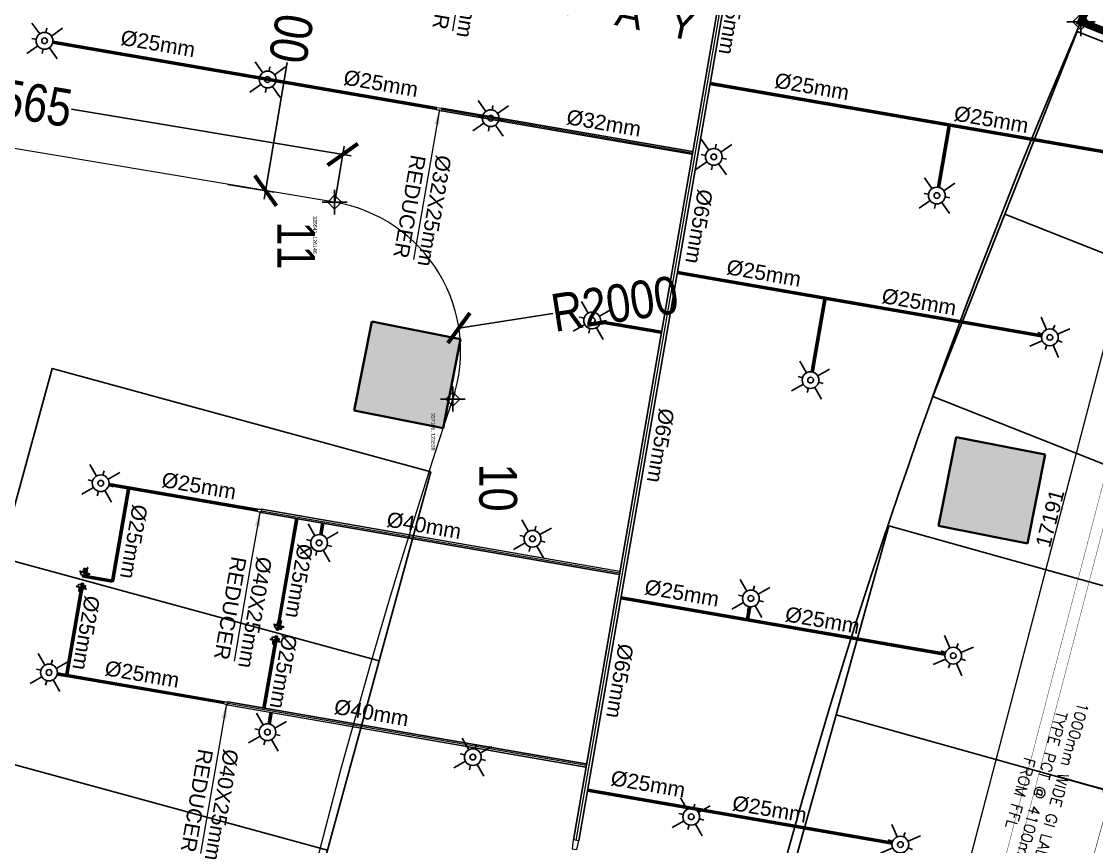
# Model space of a CAD drawing. Header units: inches. Extents: x 257070 to 799932, y -17980 to 269260.
# Drawn here: x 331391 to 345635, y 117607 to 128542 of the extents above; entities that cross this region are included whole.
import ezdxf

# ---------------------------------------------------------------- set-up
doc = ezdxf.new("R2010")
doc.units = ezdxf.units.IN
doc.header["$MEASUREMENT"] = 0
doc.header["$PDMODE"] = 99
doc.header["$PDSIZE"] = 100
doc.linetypes.add('HIDDEN', pattern=[0.375, 0.25, -0.125])
for name, color, linetype in [('0-AES-F-SPRINKLER', 10, 'Continuous'), ('2 wheeler barrier', 170, 'Continuous'), ('DSP_PARKING', 8, 'Continuous'), ('DSP_SLAB CO-ORDINATES', 160, 'Continuous'), ('DSP_TREE CO-ORDINATES', 206, 'Continuous'), ('RETAIL', 40, 'Continuous'), ('VL-EL-TRAY(DG)', 11, 'Continuous')]:
    doc.layers.add(name, color=color, linetype=linetype)
for name, color, linetype, lineweight in [('0-AES-F-SPRINKLER PIPE', 10, 'Continuous', 15), ('0-AES-P-INFRA', 7, 'Continuous', 13), ('07--DIM-2', 2, 'Continuous', 25), ('E--CONCRETE-4', 4, 'Continuous', 40), ('E--CONCRETE-SHADE', 253, 'Continuous', 20), ('M--TILING-2', 252, 'Continuous', 18), ('TEXT', 7, 'Continuous', 0), ('VL-EL-ES1 CABLETRAY', 4, 'Continuous', 0), ('VL-MEP-EQPT', 6, 'Continuous', 0)]:
    doc.layers.add(name, color=color, linetype=linetype, lineweight=lineweight)
doc.styles.add('RomanS', font='romans.shx')
doc.styles.get("Standard").update_dxf_attribs({"font": 'arial.ttf'})
doc.styles.add('TEXT style 175', font='GOTHIC.TTF')
doc.styles.add('TEXT style 200', font='ARIALN.TTF')
doc.styles.add('TEXT style 75', font='ARIALN.TTF')
doc.styles.add('VL-ROMANS', font='romans.shx', dxfattribs={"width": 0.8})
doc.dimstyles.new('75', dxfattribs={"dimscale": 1.5, "dimtxt": 200, "dimasz": 113, "dimexe": 113, "dimexo": 0, "dimgap": 25, "dimtad": 0, "dimdec": 0, "dimrnd": 5, "dimzin": 0, "dimdsep": 46, "dimtxsty": 'TEXT style 75', "dimblk": 'ARCHTICK', "dimcen": 0.09, "dimdle": 113, "dimclrd": 8, "dimclre": 8, "dimclrt": 256, "dimadec": 0, "dimazin": 0, "dimtfac": 1, "dimtdec": 0, "dimtofl": 0, "dimtmove": 1, "dimatfit": 3, "dimldrblk": 'OPEN90', "dimfxl": 0, "dimtolj": 1, "dimtzin": 0, "dimarcsym": 0})
doc.dimstyles.new('AES DIM', dxfattribs={"dimtxt": 0.2, "dimasz": 0.15, "dimexe": 0, "dimexo": 0, "dimgap": 0.02, "dimtad": 1, "dimzin": 0, "dimdsep": 46, "dimtxsty": 'RomanS', "dimcen": 0, "dimclrd": 7, "dimclre": 7, "dimclrt": 7, "dimadec": 0, "dimazin": 0, "dimtfac": 1, "dimtix": 1, "dimtofl": 0, "dimtmove": 1, "dimatfit": 3, "dimfxl": 1, "dimtolj": 1, "dimtzin": 0, "dimlwd": -1, "dimlwe": -1, "dimarcsym": 0})
doc.dimstyles.new('EDC-DIM-100', dxfattribs={"dimtxt": 100, "dimasz": 100, "dimexe": 1, "dimexo": 0.5, "dimgap": 5, "dimtad": 1, "dimdec": 0, "dimzin": 1, "dimtxsty": 'VL-ROMANS', "dimcen": 1, "dimclrd": 20, "dimclre": 20, "dimclrt": 2, "dimazin": 0, "dimtfac": 1, "dimtdec": 0, "dimtmove": 0, "dimatfit": 3, "dimfxl": 1, "dimarcsym": 0})
doc.dimstyles.new('ISO-25', dxfattribs={"dimtxt": 2.5, "dimasz": 2.5, "dimexe": 1.25, "dimexo": 0.625, "dimtad": 1, "dimtxsty": 'Standard', "dimcen": 2.5, "dimadec": 0, "dimazin": 0, "dimtfac": 1, "dimtmove": 0, "dimatfit": 3, "dimfxl": 1, "dimarcsym": 0})
doc.dimstyles.new('PLUMBING', dxfattribs={"dimscale": 100, "dimtxt": 1.8, "dimasz": 1.6, "dimexe": 1, "dimexo": 1, "dimgap": 0.5, "dimtad": 2, "dimdec": 0, "dimzin": 0, "dimdsep": 46, "dimtxsty": 'Standard', "dimcen": 1, "dimdle": 1, "dimclrd": 7, "dimclre": 7, "dimclrt": 256, "dimadec": 0, "dimazin": 0, "dimtfac": 1, "dimtdec": 0, "dimtmove": 2, "dimatfit": 3, "dimfxl": 1, "dimtolj": 1, "dimtzin": 0, "dimlwd": -1, "dimlwe": -1, "dimarcsym": 0})

# ---------------------------------------------------------------- blocks, each defined once
blk = doc.blocks.new('_ArchTick')
at = {"color": 0, "linetype": 'ByBlock', "const_width": 0.15}
blk.add_lwpolyline([(-0.5, -0.5), (0.5, 0.5)], dxfattribs=at)
blk = doc.blocks.new('*D225')
at = {"layer": '07--DIM-2', "color": 251, "lineweight": -2, "ltscale": 1000, "transparency": 16777216}
for p, q in [((338430, 124672), (337187, 124479)), ((335210, 124173), (335210, 124174)), ((335210, 124173), (335210, 124173))]:
    blk.add_line(p, q, dxfattribs=at)
at = {"layer": 'DEFPOINTS', "color": 0, "ltscale": 1000, "transparency": 16777216}
for p in [(337187, 124479, 0), (335210, 124173, 0)]:
    blk.add_point(p, dxfattribs=at)
at = {"layer": '07--DIM-2', "color": 251, "lineweight": -2, "ltscale": 1000, "transparency": 16777216, "xscale": 350, "yscale": 350, "zscale": 350, "rotation": 188.7919158483231}
blk.add_blockref('_ArchTick', (337187, 124479), dxfattribs=at)
at = {"layer": '07--DIM-2', "ltscale": 1000, "transparency": 16777216, "insert": (339253, 124799), "char_height": 500, "attachment_point": 5, "rotation": 8.7919, "style": 'TEXT style 75'}
blk.add_mtext('\\A1;R2000', dxfattribs=at)
blk = doc.blocks.new('_Open90')
at = {"color": 0, "linetype": 'ByBlock', "lineweight": -2}
for p, q in [((-0.5, 0.5), (0, 0)), ((0, 0), (-1, 0)), ((0, 0), (-0.5, -0.5))]:
    blk.add_line(p, q, dxfattribs=at)
blk = doc.blocks.new('*D229')
at = {"layer": '07--DIM-2', "color": 251, "lineweight": -2, "ltscale": 1000, "transparency": 16777216}
for p, q in [((327089, 128213), (330794, 127592)), ((327094, 127561), (327219, 128305)), ((335758, 126760), (332054, 127381)), ((335541, 126146), (335665, 126890))]:
    blk.add_line(p, q, dxfattribs=at)
at = {"layer": 'DEFPOINTS', "color": 0, "ltscale": 1000, "transparency": 16777216}
for p in [(327200, 128194), (327094, 127561, 0), (335541, 126146)]:
    blk.add_point(p, dxfattribs=at)
at = {"layer": '07--DIM-2', "color": 251, "lineweight": -2, "ltscale": 1000, "transparency": 16777216, "xscale": 350, "yscale": 350, "zscale": 350}
for p, rotation in [((327200, 128194), 170.4872307632479), ((335647, 126779), 350.4872307632479)]:
    blk.add_blockref('_ArchTick', p, dxfattribs=dict(at, rotation=rotation))
at = {"layer": '07--DIM-2', "ltscale": 1000, "transparency": 16777216, "insert": (331424, 127486), "char_height": 500, "attachment_point": 5, "rotation": 350.4872, "style": 'TEXT style 75'}
blk.add_mtext('\\A1;8565', dxfattribs=at)
blk = doc.blocks.new('*D244')
at = {"layer": '07--DIM-2', "color": 251, "lineweight": -2, "ltscale": 1000, "transparency": 16777216}
for p, q in [((335637, 132328), (335122, 129258)), ((335118, 132300), (335729, 132198)), ((334608, 126188), (334911, 128000)), ((334127, 126383), (334738, 126281))]:
    blk.add_line(p, q, dxfattribs=at)
at = {"layer": 'DEFPOINTS', "color": 0, "ltscale": 1000, "transparency": 16777216}
for p in [(335118, 132300, 0), (335618, 132217), (334127, 126383, 0)]:
    blk.add_point(p, dxfattribs=at)
at = {"layer": '07--DIM-2', "color": 251, "lineweight": -2, "ltscale": 1000, "transparency": 16777216, "xscale": 350, "yscale": 350, "zscale": 350}
for p, rotation in [((335618, 132217), 80.4872307634122), ((334626, 126299), 260.4872307634122)]:
    blk.add_blockref('_ArchTick', p, dxfattribs=dict(at, rotation=rotation))
at = {"layer": '07--DIM-2', "ltscale": 1000, "transparency": 16777216, "insert": (335017, 128629), "char_height": 500, "attachment_point": 5, "rotation": 260, "style": 'TEXT style 75'}
blk.add_mtext('\\A1;6000', dxfattribs=at)
blk = doc.blocks.new('*U179')
at = {"layer": 'DSP_SLAB CO-ORDINATES', "color": 206}
for p, q in [((0, -188), (0, 188)), ((-188, 0), (188, 0))]:
    blk.add_line(p, q, dxfattribs=at)
at = {"layer": 'DSP_SLAB CO-ORDINATES', "color": 206, "ltscale": 3.5}
blk.add_lwpolyline([(-105, 0), (0, 106), (105, 0), (0, -105), (-105, 0)], dxfattribs=at)
at = {"layer": 'DEFPOINTS', "style": 'TEXT style 175'}
blk.add_attdef('CORDINATE', (367, -572), '', height=100, dxfattribs=at)
at = {"layer": 'DSP_SLAB CO-ORDINATES', "color": 214, "style": 'TEXT style 175'}
blk.add_attdef('NO.', (737, 859), '', height=500, rotation=270, dxfattribs=at)
blk = doc.blocks.new('*U491')
at = {"layer": 'DSP_TREE CO-ORDINATES', "color": 162}
for p, q in [((0, -329), (0, 329)), ((-329, 0), (329, 0))]:
    blk.add_line(p, q, dxfattribs=at)
at = {"layer": 'DSP_TREE CO-ORDINATES', "color": 162, "ltscale": 3.5}
blk.add_lwpolyline([(-185, 0), (0, 185), (185, 0), (0, -184), (-185, 0)], dxfattribs=at)
at = {"layer": 'DEFPOINTS', "style": 'TEXT style 175'}
blk.add_attdef('CORDINATE', (367, -572), '', height=100, dxfattribs=at)
at = {"layer": 'DSP_TREE CO-ORDINATES', "color": 164, "style": 'TEXT style 200'}
blk.add_attdef('NO.', (1710, 702), '', height=1000, dxfattribs=at)
blk = doc.blocks.new('*U492')
at = {"layer": 'DSP_TREE CO-ORDINATES', "color": 162}
for p, q in [((0, -329), (0, 329)), ((-329, 0), (329, 0))]:
    blk.add_line(p, q, dxfattribs=at)
at = {"layer": 'DSP_TREE CO-ORDINATES', "color": 162, "ltscale": 3.5}
blk.add_lwpolyline([(-185, 0), (0, 185), (185, 0), (0, -184), (-185, 0)], dxfattribs=at)
at = {"layer": 'DEFPOINTS', "style": 'TEXT style 175'}
blk.add_attdef('CORDINATE', (367, -572), '', height=100, dxfattribs=at)
at = {"layer": 'DSP_TREE CO-ORDINATES', "color": 164, "style": 'TEXT style 200'}
blk.add_attdef('NO.', (507, -1518), '', height=1000, dxfattribs=at)
blk = doc.blocks.new('A$C3CA070F1')
at = {"layer": '0-AES-F-SPRINKLER'}
h = blk.add_hatch(dxfattribs=at)
h.set_pattern_fill('ANSI31', color=3, scale=0.196883, angle=-34.2335, style=0)
h.set_pattern_definition([(100.766483, (49937.1607, 174049.7081), (1.474466316, 0.280375668), [])])
edge = h.paths.add_edge_path()
edge.add_line((-1, 85), (-1, 84))
edge.add_line((-1, 84), (-6, 84))
edge.add_ellipse((-7, 82), major_axis=(-1.42, -0.27), ratio=1, start_angle=257, end_angle=315)
edge.add_line((-8, 83), (-15, 72))
edge.add_ellipse((-12, 70), major_axis=(-4.25, -0.81), ratio=1, start_angle=-45, end_angle=45)
edge.add_line((-14, 66), (14, 47))
edge.add_line((14, 47), (13, 46))
edge.add_line((13, 46), (-15, 65))
edge.add_ellipse((-12, 70), major_axis=(-5.52, -1.05), ratio=1, start_angle=-45, end_angle=45, ccw=False)
edge.add_line((-16, 73), (-9, 84))
edge.add_ellipse((-7, 82), major_axis=(-2.69, -0.51), ratio=1, start_angle=257, end_angle=315, ccw=False)
edge.add_line((-6, 85), (-1, 85))
h = blk.add_hatch(dxfattribs=at)
h.set_pattern_fill('ANSI31', color=3, scale=0.196883, angle=-124.2335, style=0)
h.set_pattern_definition([(190.766483, (49937.1607, 174049.7081), (-0.280375668, 1.474466316), [])])
edge = h.paths.add_edge_path()
edge.add_line((-1, 54), (7, 48))
edge.add_line((7, 48), (8, 49))
edge.add_line((8, 49), (0, 55))
edge.add_ellipse((-2, 52), major_axis=(-0.69, 3.63), ratio=1, start_angle=315, end_angle=405)
edge.add_line((-6, 54), (-14, 41))
edge.add_ellipse((-11, 39), major_axis=(-0.69, 3.63), ratio=1, start_angle=45, end_angle=135)
edge.add_line((-13, 36), (-9, 33))
edge.add_ellipse((-10, 32), major_axis=(-0.27, 1.42), ratio=1, start_angle=225, end_angle=315, ccw=False)
edge.add_line((-9, 31), (-10, 30))
edge.add_line((-10, 30), (-8, 29))
edge.add_line((-8, 29), (-7, 30))
edge.add_ellipse((-10, 32), major_axis=(-3.3, -0.63), ratio=1, start_angle=135, end_angle=225)
edge.add_line((-8, 35), (-12, 38))
edge.add_ellipse((-11, 39), major_axis=(-1.75, -0.33), ratio=1, start_angle=-45, end_angle=45, ccw=False)
edge.add_line((-13, 40), (-4, 53))
edge.add_ellipse((-2, 52), major_axis=(-1.75, -0.33), ratio=1, start_angle=225, end_angle=315, ccw=False)
at = {"layer": '0-AES-F-SPRINKLER', "color": 3}
for p, q in [((-98, 39), (-97, 43)), ((-98, 38), (-98, 39)), ((-98, 39), (-98, 39)), ((-98, 39), (-98, 39)), ((-98, 37), (-98, 38)), ((-98, 38), (-98, 38)), ((-98, 38), (-98, 38)), ((-98, 38), (-98, 38)), ((-98, 38), (-98, 38)), ((-98, 38), (-98, 38)), ((-98, 38), (-98, 38)), ((-98, 38), (-98, 38)), ((-98, 38), (-98, 38)), ((-98, 38), (-98, 38)), ((-96, 37), (-98, 37)), ((-98, 37), (-98, 37)), ((-98, 37), (-98, 37)), ((-98, 37), (-98, 37)), ((-98, 37), (-98, 37)), ((-98, 37), (-98, 37)), ((-98, 37), (-98, 37)), ((-98, 37), (-98, 37)), ((-98, 37), (-98, 37)), ((-98, 37), (-98, 37)), ((-98, 37), (-98, 37)), ((-98, 37), (-98, 37)), ((-98, 37), (-98, 37)), ((-98, 37), (-98, 37)), ((-98, 37), (-98, 37)), ((-98, 37), (-98, 37)), ((-98, 37), (-98, 37)), ((-97, 37), (-98, 37)), ((-98, 37), (-98, 37)), ((-98, 37), (-98, 37)), ((-98, 37), (-98, 37)), ((-98, 37), (-98, 37)), ((-98, 37), (-98, 37)), ((-98, 37), (-98, 37)), ((-98, 37), (-98, 37)), ((-98, 37), (-98, 37)), ((-98, 37), (-98, 37)), ((-98, 37), (-98, 37)), ((-98, 37), (-98, 37)), ((-98, 37), (-98, 37)), ((-98, 37), (-98, 37)), ((-97, 45), (-79, 71)), ((-96, 40), (-97, 40)), ((-97, 40), (-97, 40)), ((-97, 40), (-97, 40)), ((-97, 40), (-97, 39)), ((-97, 39), (-97, 39)), ((-97, 39), (-97, 39)), ((-97, 39), (-97, 39)), ((-97, 39), (-97, 39)), ((-97, 39), (-97, 39)), ((-97, 39), (-97, 39)), ((-97, 39), (-97, 39)), ((-97, 39), (-97, 38)), ((-97, 38), (-97, 38)), ((-97, 38), (-97, 38)), ((-97, 38), (-97, 38)), ((-97, 38), (-97, 38)), ((-97, 38), (-97, 38)), ((-97, 38), (-97, 38)), ((-97, 38), (-97, 38)), ((-97, 38), (-97, 38)), ((-97, 38), (-97, 38)), ((-97, 38), (-97, 38)), ((-97, 38), (-97, 37)), ((-97, 37), (-97, 37)), ((-97, 37), (-97, 37)), ((-97, 37), (-97, 37)), ((-95, 46), (-96, 42)), ((-96, 42), (-96, 42)), ((-96, 42), (-96, 41)), ((-96, 41), (-96, 41)), ((-96, 41), (-96, 41)), ((-96, 41), (-96, 41)), ((-96, 41), (-96, 41)), ((-96, 41), (-96, 41)), ((-96, 41), (-96, 41)), ((-96, 41), (-96, 41)), ((-96, 41), (-96, 41)), ((-96, 41), (-96, 40)), ((-96, 40), (-96, 40)), ((-96, 40), (-96, 40)), ((-96, 40), (-96, 40)), ((-96, 40), (-96, 40)), ((-95, 37), (-96, 37)), ((-96, 37), (-96, 37)), ((-96, 37), (-96, 37)), ((-96, 37), (-96, 37)), ((-96, 37), (-96, 37)), ((-94, 38), (-95, 38)), ((-95, 38), (-95, 38)), ((-95, 38), (-95, 38)), ((-95, 38), (-95, 38)), ((-95, 38), (-95, 38)), ((-95, 38), (-95, 38)), ((-95, 38), (-95, 38)), ((-95, 38), (-95, 38)), ((-95, 38), (-95, 38)), ((-95, 38), (-95, 37)), ((-95, 37), (-95, 37)), ((-95, 37), (-95, 37)), ((-95, 37), (-95, 37)), ((-95, 37), (-95, 37)), ((-95, 37), (-95, 37)), ((-95, 37), (-95, 37)), ((-95, 37), (-95, 37)), ((-95, 37), (-95, 37)), ((-95, 37), (-95, 37)), ((-95, 37), (-95, 37)), ((-95, 37), (-95, 37)), ((-95, 37), (-95, 37)), ((-95, 37), (-95, 37)), ((-95, 37), (-95, 37)), ((-95, 37), (-95, 37)), ((-95, 37), (-95, 37)), ((-94, 88), (-93, 90)), ((-72, 73), (-94, 88)), ((-94, 43), (-94, 48)), ((-93, 43), (-94, 43)), ((-94, 43), (-94, 43)), ((-94, 43), (-94, 43)), ((-94, 43), (-94, 43)), ((-94, 43), (-94, 43)), ((-94, 43), (-94, 41)), ((-94, 43), (-94, 43)), ((-94, 43), (-94, 43)), ((-94, 43), (-94, 43)), ((-94, 43), (-94, 43)), ((-94, 43), (-94, 43)), ((-94, 43), (-94, 43)), ((-94, 43), (-94, 43)), ((-94, 43), (-94, 43)), ((-94, 43), (-94, 43)), ((-94, 43), (-94, 43)), ((-94, 43), (-94, 43)), ((-94, 41), (-94, 41)), ((-94, 41), (-94, 41)), ((-94, 41), (-94, 41)), ((-94, 41), (-94, 41)), ((-94, 41), (-94, 41)), ((-94, 41), (-94, 41)), ((-94, 41), (-94, 41)), ((-94, 41), (-94, 40)), ((-94, 40), (-94, 40)), ((-94, 40), (-94, 40)), ((-94, 40), (-94, 40)), ((-94, 40), (-94, 40)), ((-94, 40), (-94, 40)), ((-94, 40), (-94, 40)), ((-94, 40), (-94, 40)), ((-94, 40), (-94, 39)), ((-94, 39), (-94, 39)), ((-94, 39), (-94, 39)), ((-94, 39), (-94, 39)), ((-94, 39), (-94, 39)), ((-94, 39), (-94, 39)), ((-94, 39), (-94, 39)), ((-94, 39), (-94, 39)), ((-94, 39), (-94, 38)), ((-93, 90), (-59, 67)), ((-93, 47), (-93, 49)), ((-91, 47), (-93, 43)), ((-93, 46), (-93, 47)), ((-92, 46), (-93, 46)), ((-93, 46), (-93, 46)), ((-93, 46), (-93, 46)), ((-93, 46), (-93, 46)), ((-93, 46), (-93, 46)), ((-93, 46), (-93, 46)), ((-93, 46), (-93, 46)), ((-93, 46), (-93, 46)), ((-93, 46), (-93, 46)), ((-93, 46), (-93, 46)), ((-93, 46), (-93, 46)), ((-93, 46), (-93, 46)), ((-93, 46), (-93, 46)), ((-93, 46), (-93, 46)), ((-93, 46), (-93, 46)), ((-93, 46), (-93, 46)), ((-93, 46), (-93, 46)), ((-93, 46), (-93, 46)), ((-93, 46), (-93, 46)), ((-93, 46), (-93, 46)), ((-91, 42), (-93, 43)), ((-93, 43), (-93, 43)), ((-93, 43), (-93, 43)), ((-93, 43), (-93, 43)), ((-93, 43), (-93, 43)), ((-93, 43), (-93, 43)), ((-93, 43), (-93, 43)), ((-93, 43), (-93, 43)), ((-93, 43), (-93, 43)), ((-93, 43), (-93, 43)), ((-93, 43), (-93, 43)), ((-93, 43), (-93, 43)), ((-93, 43), (-93, 43)), ((-93, 43), (-93, 43)), ((-93, 43), (-93, 43)), ((-93, 43), (-93, 43)), ((-93, 43), (-93, 43)), ((-93, 43), (-93, 43)), ((-93, 43), (-93, 43)), ((-93, 43), (-93, 43)), ((-93, 43), (-93, 43)), ((-93, 43), (-93, 43)), ((-93, 43), (-93, 43)), ((-85, 66), (-92, 55)), ((-90, 50), (-92, 46)), ((-92, 46), (-92, 46)), ((-92, 46), (-92, 46)), ((-92, 46), (-92, 46)), ((-92, 46), (-92, 46)), ((-92, 46), (-92, 46)), ((-90, 47), (-91, 47)), ((-90, 43), (-91, 42)), ((-91, 42), (-91, 42)), ((-91, 42), (-91, 42)), ((-91, 42), (-91, 42)), ((-91, 42), (-91, 42)), ((-91, 42), (-91, 42)), ((-91, 42), (-91, 42)), ((-91, 42), (-91, 42)), ((-91, 42), (-91, 42)), ((-91, 42), (-91, 42)), ((-91, 42), (-91, 42)), ((-91, 42), (-91, 42)), ((-91, 42), (-91, 42)), ((-91, 42), (-91, 42)), ((-91, 42), (-91, 42)), ((-91, 42), (-91, 42)), ((-88, 57), (-90, 49)), ((-89, 54), (-90, 51)), ((-90, 50), (-90, 50)), ((-88, 47), (-90, 43)), ((-90, 47), (-88, 47)), ((-90, 43), (-90, 43)), ((-90, 43), (-90, 43)), ((-90, 43), (-90, 43)), ((-89, 55), (-89, 55)), ((-88, 46), (-88, 47)), ((-87, 59), (-87, 59)), ((-87, 59), (-87, 59)), ((-86, 57), (-87, 49)), ((-87, 49), (-83, 28)), ((-85, 58), (-85, 58)), ((-77, 43), (-85, 49)), ((-83, 28), (-60, 9)), ((-77, 70), (-82, 63)), ((-80, 66), (-82, 67)), ((-45, 31), (-81, -23)), ((-78, 63), (-80, 65)), ((-79, 71), (-77, 70)), ((-71, 26), (-79, 31)), ((-57, 13), (-79, 28)), ((-70, 64), (-78, 63)), ((-78, -29), (-40, 27)), ((-69, 55), (-75, 59)), ((-66, 54), (-74, 42)), ((-74, 42), (-71, 26)), ((-73, 44), (-71, 43)), ((-69, 47), (-72, 43)), ((-71, 43), (-70, 43)), ((-71, 26), (-55, 15)), ((-70, 43), (-66, 49)), ((-66, 50), (-68, 52)), ((-61, 65), (-67, 69)), ((-62, 66), (-67, 65)), ((-50, 57), (-66, 54)), ((-66, 49), (-66, 50)), ((-47, 28), (-63, 40)), ((-59, 67), (-61, 65)), ((-57, 67), (-60, 66)), ((-60, 44), (-42, 32)), ((-50, 57), (-58, 62)), ((-19, 46), (-57, 67)), ((-17, 37), (-55, 63)), ((-29, 42), (-50, 57)), ((-13, 9), (-45, 31)), ((-36, 42), (-44, 30)), ((-43, 33), (-35, 46)), ((-39, -30), (-13, 9)), ((-37, 25), (-28, 38)), ((-35, 41), (-36, 42)), ((-32, 32), (-35, 39)), ((-30, 52), (-16, 73)), ((-29, 20), (-17, 37)), ((-28, 38), (-26, 40)), ((-21, 32), (-28, 37)), ((-23, 16), (-12, 33)), ((-1, 26), (-23, -9)), ((-22, 15), (-12, 31)), ((-9, 32), (-21, 14)), ((2, 24), (-20, -11)), ((-20, -8), (-1, 22)), ((-17, 37), (-19, 46)), ((-19, 13), (-10, 29)), ((-7, 30), (-18, 12)), ((-17, 37), (-17, 37)), ((4, 22), (-17, -13)), ((-17, -10), (1, 20)), ((-16, 73), (-9, 84)), ((-16, 11), (-7, 27)), ((-8, 83), (-15, 72)), ((13, 46), (-15, 65)), ((-4, 28), (-15, 10)), ((-1, 84), (-14, 66)), ((-14, 66), (14, 47)), ((-6, 54), (-14, 41)), ((-12, 33), (-14, 33)), ((-14, -15), (7, 20)), ((-14, -12), (4, 18)), ((-13, 40), (-4, 53)), ((-13, 36), (-9, 33)), ((-13, 9), (-4, 24)), ((-2, 34), (-12, 41)), ((-8, 35), (-12, 38)), ((-12, 31), (-12, 33)), ((-9, 32), (-12, 31)), ((7, 16), (-11, -13)), ((-10, 29), (-9, 32)), ((-9, 31), (-10, 30)), ((-7, 30), (-10, 29)), ((-10, 30), (-8, 29)), ((9, 17), (-10, -14)), ((-9, -13), (9, 13)), ((-8, 29), (-7, 30)), ((8, 49), (-7, 27)), ((-7, 27), (-7, 30)), ((-4, 28), (-7, 27)), ((-6, 85), (-1, 85)), ((-1, 84), (-6, 84)), ((5, 44), (-5, 51)), ((-4, 24), (-4, 28)), ((-1, 26), (-4, 24)), ((-1, 85), (-1, 84)), ((-1, 54), (7, 48)), ((13, 46), (-1, 25)), ((-1, 22), (-1, 26)), ((2, 24), (-1, 22)), ((8, 49), (0, 55)), ((1, 20), (2, 24)), ((4, 22), (1, 20)), ((4, 18), (4, 22)), ((7, 20), (4, 18)), ((7, 48), (8, 49)), ((7, 16), (7, 20)), ((9, 17), (7, 16)), ((9, 15), (9, 17)), ((14, 47), (13, 46)), ((-82, -25), (-80, -30)), ((-80, -30), (-78, -29)), ((-66, -11), (-39, -30)), ((-23, -7), (-23, -9)), ((-23, -9), (-20, -8)), ((-20, -8), (-20, -11)), ((-20, -11), (-17, -10)), ((-17, -10), (-17, -13)), ((-17, -13), (-14, -12)), ((-14, -12), (-14, -15)), ((-14, -15), (-11, -13)), ((-11, -13), (-11, -14)), ((-11, -14), (-11, -14))]:
    blk.add_line(p, q, dxfattribs=at)
for centre, major_axis, start_param, end_param in [((-95, 43), (-0.41, 2.13), 0.784914, 1.034983), ((-95, 43), (-2.74, -0.52), -0.560204, -0.324923), ((-93, 46), (-0.51, 2.68), 0.787914, 1.247507), ((-93, 48), (-1.75, -0.33), -0.775969, -0.160442), ((-91, 54), (-0.29, 1.52), 0.785398, 2.356194), ((-92, 49), (-0.33, 1.74), 0.791774, 1.412986), ((-89, 55), (-0.103, 0.54), 0.916881, 1.969618), ((-93, 51), (-3.09, -0.59), 2.526084, 2.789089), ((-95, 50), (-5.72, -1.09), 2.374727, 2.798549), ((-91, 55), (-0.33, 1.74), 4.197625, 4.773282), ((-84, 57), (-3.79, -0.72), -0.784768, -0.363877), ((-93, 50), (-5.72, -1.09), 2.377207, 2.798549), ((-80, 54), (-1.57, 8.26), 0.010205, 0.785398), ((-84, 56), (-0.35, 1.85), 0.785501, 1.132999), ((-83, 65), (-1.52, -0.29), 3.926991, 5.497787), ((-80, 54), (-5.9, -1.12), 4.155645, 5.497787), ((-80, 54), (-8.26, -1.57), 4.155621, 4.722594), ((-75, 68), (-8.26, -1.57), 1.014052, 3.151797), ((-75, 63), (-2.79, -0.53), -0.113999, 0.093951), ((-75, 68), (-1.12, 5.9), 2.584882, 5.497787), ((-75, 46), (-0.53, 2.79), 2.356194, 3.926991), ((-75, 68), (-1.57, 8.26), 4.722594, 5.497787), ((-70, 53), (-2.79, -0.53), 2.356194, 3.926991), ((-65, 44), (-3.72, -0.71), -0.403281, 1.321745), ((-65, 44), (-0.71, 3.72), 4.96144, 6.686466), ((-65, 37), (-0.56, 2.96), 5.497794, 6.034125), ((-59, 47), (-2.96, -0.56), 0.24906, 0.785391), ((-60, 60), (-2.83, -0.54), 3.926991, 4.712389), ((-33, 40), (-0.45, 2.36), 0.803442, 1.867502), ((-30, 39), (-2.79, -0.53), 2.356194, 3.926991), ((-24, 39), (-0.53, 2.79), 5.497787, 7.068583), ((-12, 70), (-5.52, -1.05), -0.785398, 0.785398), ((-15, 35), (-0.54, 2.83), 0.785398, 3.403392), ((-12, 70), (-4.25, -0.81), -0.785398, 0.785398), ((-11, 39), (-0.69, 3.63), 0.785398, 2.356194), ((-11, 39), (-1.75, -0.33), -0.785398, 0.785398), ((-7, 82), (-2.69, -0.51), 4.485496, 5.497787), ((-10, 32), (-0.27, 1.42), 3.926991, 5.497787), ((-7, 82), (-1.42, -0.27), 4.485496, 5.497787), ((-10, 32), (-3.3, -0.63), 2.356194, 3.926991), ((-2, 52), (-0.69, 3.63), 5.497787, 7.068583), ((-2, 52), (-1.75, -0.33), 3.926991, 5.497787), ((6, 14), (-0.54, 2.83), 3.926991, 4.712389), ((-79, -24), (-0.51, 2.69), 0.785398, 1.797689), ((-11, -11), (-2.83, -0.54), 1.570796, 2.356194)]:
    blk.add_ellipse(centre, major_axis=major_axis, ratio=1, start_param=start_param, end_param=end_param, dxfattribs=at)
at = {"layer": '0-AES-F-SPRINKLER', "color": 3, "extrusion": (0, 0, -1)}
for centre, major_axis, start_param, end_param in [((-86, 47), (-0.53, 2.79), -0.113999, 0.785398), ((-77, 34), (-0.54, 2.83), 3.926991, 4.712389)]:
    blk.add_ellipse(centre, major_axis=major_axis, ratio=1, start_param=start_param, end_param=end_param, dxfattribs=at)
blk = doc.blocks.new('MLTP')
at = {"layer": 'VL-MEP-EQPT', "linetype": 'HIDDEN', "ltscale": 3, "const_width": 10}
blk.add_lwpolyline([(1200, -21500), (1200, 0), (0, 0), (0, -21500), (1200, -21500)], dxfattribs=at)
blk = doc.blocks.new('*D634')
at = {"color": 7, "ltscale": 1000, "transparency": 16777216}
for p, q in [((347882, 130092), (347304, 130243)), ((347254, 130049), (343009, 113804)), ((343537, 113459), (342959, 113610))]:
    blk.add_line(p, q, dxfattribs=at)
for points in [[(347221, 130058), (347286, 130041), (347304, 130243)], [(342977, 113812), (343042, 113795), (342959, 113610)]]:
    blk.add_solid(points, dxfattribs=at)
at = {"layer": 'DEFPOINTS', "color": 0, "ltscale": 1000, "transparency": 16777216}
for p in [(347882, 130092, 0), (342959, 113610), (343537, 113459, 0)]:
    blk.add_point(p, dxfattribs=at)
at = {"color": 7, "ltscale": 1000, "transparency": 16777216, "insert": (345019, 121956), "char_height": 200, "attachment_point": 5, "rotation": 75.3578}
blk.add_mtext('\\A1;17191', dxfattribs=at)
blk = doc.blocks.new('*U603')
at = {"layer": '0-AES-F-SPRINKLER'}
for p, q in [((171672, 56809), (171672, 56871)), ((171562, 56699), (171500, 56699)), ((171783, 56699), (171845, 56699)), ((171672, 56588), (171672, 56526))]:
    blk.add_line(p, q, dxfattribs=at)
for radius in [111, 37.8]:
    blk.add_circle((171672, 56699), radius, dxfattribs=at)
at = {"layer": '0-AES-F-SPRINKLER PIPE'}
for points, override in [([(171468, 56903), (171594, 56777)], {"dimasz": 70, "dimtad": 0, "dimfxl": 13, "dimarcsym": 1}), ([(171877, 56903), (171751, 56777)], {"dimasz": 70, "dimtad": 0, "dimfxl": 13, "dimarcsym": 1}), ([(171468, 56494), (171594, 56620)], {"dimasz": 70, "dimtad": 0, "dimfxl": 13, "dimarcsym": 1}), ([(171877, 56494), (171751, 56620)], {"dimasz": 70, "dimgap": 0.625, "dimtad": 0, "dimfxl": 13, "dimarcsym": 1})]:
    blk.add_leader(points, dimstyle='ISO-25', override=override, dxfattribs=at)
blk = doc.blocks.new('A$C781F3CA6')
at = {"layer": 'VL-EL-TRAY(DG)', "xscale": -0.8243278523919791, "yscale": 0.8243278523919791, "zscale": 0.8243278523919791, "rotation": 180}
blk.add_blockref('MLTP', (915, -17723), dxfattribs=at)
at = {"layer": 'VL-EL-ES1 CABLETRAY', "color": 7, "insert": (-116, -11336), "char_height": 164.87, "width": 3412.98, "attachment_point": 4, "rotation": 270, "style": 'RomanS'}
blk.add_mtext('\\pi88.84995,l0.38941,t89.62878;1000mm WIDE GI LADDER \\P\\pi304.94005,t305.32946;TYPE PCT @ 4100mm \\P\\pi1101.79031,t1102.17972;FROM FFL ', dxfattribs=at)
at = {"layer": 'VL-EL-ES1 CABLETRAY', "color": 252}
blk.add_leader([(880, -12589), (93, -12589), (319, -12589)], dimstyle='EDC-DIM-100', override={"dimasz": 200, "dimtad": 0, "dimldrblk": 'Dot', "dimfxl": 0.05, "dimfxlon": 1}, dxfattribs=at)
blk = doc.blocks.new('A$C5579145F')
at = {"layer": '0-AES-P-INFRA', "ltscale": 1000, "const_width": 5, "elevation": 0}
for points in [[(-7387.033, -20565.731), (-11807.634, -37485.614), (-5349.162, -38793.698)], [(-7276.765, -20737.077), (-11622.266, -37369.512), (-5319.931, -38646.574)]]:
    blk.add_lwpolyline(points, dxfattribs=at)
at = {"layer": '0-AES-P-INFRA', "ltscale": 1000, "xscale": 0.8857921600302062, "yscale": 0.8857921600302062, "zscale": 0.8857921600302062, "rotation": 344.4814120939616}
blk.add_blockref('A$C781F3CA6', (-7122.589, -21528.566, 0), dxfattribs=at)
at = {"ltscale": 1000}
dim = blk.add_aligned_dim(p1=(-7276.765, -20737.077, 0), p2=(-11622.266, -37369.512, 0), distance=-597.378, dimstyle='AES DIM', override={"dimscale": 1}, dxfattribs=at)
dim.commit()
dim.dimension.update_dxf_attribs({"geometry": '*D634', "text_midpoint": (-10139.784, -28872.951, 0), "insert": (-355159.022, -150828.656)})

msp = doc.modelspace()

# ---------------------------------------------------------------- hatches: boundary and pattern name
at = {"layer": 'E--CONCRETE-SHADE', "ltscale": 3.5}
h = msp.add_hatch(color=8, dxfattribs=at)
h.dxf.hatch_style = 1
h.paths.add_polyline_path([(337210.3, 124330.8), (336033, 124563.4), (335800.4, 123386.2), (336977.6, 123153.6)])
h = msp.add_hatch(color=8, dxfattribs=at)
h.dxf.hatch_style = 1
h.paths.add_polyline_path([(344953.2, 122800.5), (343776, 123033.2), (343543.3, 121855.9), (344720.6, 121623.3)])

# ---------------------------------------------------------------- linework, layer by layer
at = {"layer": '0-AES-F-SPRINKLER PIPE', "ltscale": 1000, "elevation": 0}
for points in [[(341226.2, 132269.7), (338700.1, 117693.7)], [(341232.1, 132268.6), (338706, 117692.7)], [(341264.1, 132262.7), (338738.1, 117687.1)], [(341296.1, 132256.7), (338770.1, 117681.6)], [(341302, 132255.6), (338776, 117680.6)], [(336890.5, 127369.5), (331802.5, 128251.2)], [(336891.1, 127372.4), (331803.4, 128254.1)], [(336893.2, 127384.7), (331806.3, 128266.3)], [(336895.3, 127397), (331807.7, 128278.8)], [(336895.8, 127400), (331807.8, 128281.8)], [(345863.6, 126776.4), (340513.1, 127703.7)], [(345863.7, 126779.4), (340513.6, 127706.6)], [(345865.2, 126791.9), (340515.7, 127718.9)], [(345868, 126804), (340517.8, 127731.3)], [(345868.9, 126806.9), (340518.4, 127734.2)], [(340274.7, 126779.4), (336955.3, 127354.7)], [(340275.2, 126782.4), (336955.8, 127357.6)], [(340278, 126798.1), (336958.5, 127373.4)], [(340280.7, 126813.9), (336961.3, 127389.2)], [(340281.2, 126816.8), (336961.8, 127392.1)], [(343664.7, 127157.5), (343523.9, 126344.7)], [(343667.7, 127157), (343526.9, 126344.6)], [(343680, 127154.8), (343539.3, 126343.2)], [(343692.3, 127152.7), (343551.5, 126340.3)], [(343695.3, 127152.2), (343554.4, 126339.5)], [(344908.7, 124374.2), (340081, 125210.8)], [(344911.6, 124386.3), (340083.2, 125223.1)], [(344912.5, 124389.2), (340083.7, 125226.1)], [(344907.2, 124358.7), (340078.4, 125195.6)], [(344907.3, 124361.7), (340078.9, 125198.5)], [(342016.9, 124859.6), (341850.5, 123899.2)], [(342019.9, 124859.1), (341853.5, 123899.1)], [(342032.2, 124856.9), (341866, 123897.7)], [(342044.5, 124854.8), (341878.2, 123894.8)], [(342047.5, 124854.3), (341881.1, 123894)], [(339863.3, 124405.5), (339058.6, 124545)], [(339863.8, 124408.4), (339059.5, 124547.9)], [(339866, 124420.8), (339062.3, 124560)], [(339868.1, 124433.1), (339063.7, 124572.5)], [(339868.6, 124436), (339063.9, 124575.5)], [(334513.7, 122046), (332546.8, 122386.9)], [(334514.2, 122049), (332547.6, 122389.8)], [(334516.3, 122061.3), (332550.5, 122402)], [(334518.5, 122073.6), (332551.9, 122414.4)], [(334519, 122076.5), (332552, 122417.4)], [(339316.4, 121249.7), (334572.4, 122071.9)], [(339317.1, 121253.6), (334573.1, 122075.8)], [(339308.9, 121206.3), (334564.9, 122028.5)], [(339309.6, 121210.3), (334565.6, 122032.4)], [(339313, 121230), (334569, 122052.1)], [(335023, 121957.7), (334768.3, 120487.8)], [(335026, 121957.2), (334771.2, 120487.3)], [(335038.3, 121955.1), (334783.6, 120485.1)], [(335050.6, 121952.9), (334795.9, 120483)], [(335053.6, 121952.4), (334798.8, 120482.5)], [(335365.9, 121898.3), (335338.7, 121741.2)], [(335368.9, 121897.8), (335341.7, 121741)], [(335381.2, 121895.7), (335354.2, 121739.6)], [(335393.5, 121893.5), (335366.3, 121736.8)], [(335396.5, 121893), (335369.2, 121735.9)], [(332182.8, 121092), (331974.6, 119890.7)], [(332185.7, 121091.2), (331977.6, 119890.1)], [(332197.8, 121087.9), (331989.9, 119888)], [(332209.9, 121084.6), (332002.2, 119885.9)], [(332212.8, 121083.8), (332005.1, 119885.4)], [(343627, 120139.4), (339331.2, 120883.9)], [(343627.1, 120142.4), (339331.7, 120886.9)], [(343628.5, 120154.9), (339333.8, 120899.2)], [(343631.4, 120167.1), (339335.9, 120911.5)], [(343632.3, 120170), (339336.4, 120914.5)], [(341022.5, 120789), (340994.4, 120627.1)], [(341025.4, 120788.1), (340997.4, 120626.6)], [(341037.6, 120785.3), (341009.7, 120624.5)], [(341050, 120783.8), (341022, 120622.3)], [(341053, 120783.7), (341025, 120621.8)], [(334751.6, 120391.4), (334586.4, 119438)], [(334754.5, 120390.6), (334589.3, 119437.5)], [(334766.6, 120387.3), (334601.6, 119435.4)], [(334778.7, 120384), (334613.9, 119433.2)], [(334781.6, 120383.2), (334616.9, 119432.7)], [(334071.7, 119495.8), (331861.6, 119878.8)], [(334072.2, 119498.7), (331862.5, 119881.7)], [(334074.3, 119511), (331865.4, 119893.9)], [(334076.5, 119523.3), (331866.8, 119906.3)], [(334077, 119526.3), (331866.9, 119909.3)], [(338874.4, 118699.4), (334130.4, 119521.6)], [(338875.1, 118703.4), (334131.1, 119525.5)], [(338866.9, 118656.1), (334122.9, 119478.3)], [(338867.6, 118660), (334123.6, 119482.2)], [(338871, 118679.7), (334127, 119501.9)], [(334680.8, 119390.2), (334653.6, 119233.1)], [(334683.8, 119389.7), (334656.6, 119232.9)], [(334696.1, 119387.5), (334669, 119231.5)], [(334708.4, 119385.4), (334681.2, 119228.7)], [(334711.3, 119384.9), (334684.1, 119227.8)], [(342931.5, 117666.2), (338894.7, 118365.8)], [(342926.2, 117635.6), (338889.5, 118335.2)], [(342926.3, 117638.7), (338890, 118338.2)], [(342927.8, 117651.1), (338892.1, 118350.5)], [(342930.6, 117663.3), (338894.2, 118362.8)]]:
    msp.add_lwpolyline(points, dxfattribs=at)
for points in [[(336961.8, 127392.1), (336955.3, 127354.7), (336890.5, 127369.5), (336895.8, 127400)], [(334573.1, 122075.8), (334564.9, 122028.5), (334513.7, 122046), (334519, 122076.5)], [(334131.1, 119525.5), (334122.9, 119478.3), (334071.7, 119495.8), (334077, 119526.3)], [(338776, 117680.6), (338700.1, 117693.7), (338688.7, 117578), (338747.8, 117567.7)]]:
    msp.add_lwpolyline(points, close=True, dxfattribs=at)
for points in [[(332823.9, 122338.8), (332616.5, 121141.8, -0.4142136), (332569.7, 121108.8), (332212.2, 121170.7)], [(332821, 122339.4), (332613.5, 121142.3, -0.4142136), (332570.2, 121111.7), (332212.7, 121173.7)], [(332808.7, 122341.5), (332601.2, 121144.4, -0.4142136), (332572.3, 121124.1), (332214.8, 121186)], [(332796.3, 122343.6), (332588.9, 121146.6, -0.4142136), (332574.4, 121136.4), (332217, 121198.3)], [(332793.4, 122344.1), (332585.9, 121147.1, -0.4142136), (332574.9, 121139.3), (332217.5, 121201.3)]]:
    msp.add_lwpolyline(points, format="xyb", dxfattribs=at)
at = {"layer": '0-AES-F-SPRINKLER PIPE', "ltscale": 1000}
for centre, radius in [((332197.8, 121087.9, 0), 15.6), ((332197.8, 121087.9, 0), 12.6), ((332216.1, 121185.7, 0), 15.4), ((332216.1, 121185.7, 0), 12.4), ((334766.6, 120387.3, 0), 15.6), ((334766.6, 120387.3, 0), 12.6), ((334783.6, 120485.1, 0), 15.6), ((334783.6, 120485.1, 0), 12.6)]:
    msp.add_circle(centre, radius, dxfattribs=at)
at = {"layer": '2 wheeler barrier', "color": 8, "const_width": 100, "elevation": 0}
msp.add_lwpolyline([(346291.4, 130468.8), (345428.1, 128536.7), (350326.6, 126611.3, 0.0196642), (347881.9, 119593, 0.0164355), (346266.8, 113594.2, 0.0164355), (345049.3, 107502.2, 0.0164355), (344234.6, 101343.5, 0.0164355), (343826.2, 95144.5, 0.0143248), (343804.6, 89584.1), (340137.1, 89013.8)], format="xyb", dxfattribs=at)
at = {"layer": 'DSP_PARKING', "color": 8}
msp.add_arc((423732.1, 94707.4, 0), 85299.1, 153.817777, 185.977729, dxfattribs=at)
at = {"layer": 'E--CONCRETE-4', "color": 8, "ltscale": 10}
for p, q in [((336033, 124563.4, 0), (335800.4, 123386.2, 0)), ((337210.3, 124330.8, 0), (336033, 124563.4, 0)), ((336977.6, 123153.6, 0), (337210.3, 124330.8, 0)), ((335800.4, 123386.2, 0), (336977.6, 123153.6, 0)), ((343776, 123033.2, 0), (343543.3, 121855.9, 0)), ((344953.2, 122800.5, 0), (343776, 123033.2, 0)), ((344720.6, 121623.3, 0), (344953.2, 122800.5, 0)), ((343543.3, 121855.9, 0), (344720.6, 121623.3, 0))]:
    msp.add_line(p, q, dxfattribs=at)
at = {"layer": 'M--TILING-2', "color": 8, "elevation": 0}
for points in [[(336977.6, 123153.6), (337106.4, 123537.7, 0.4611233), (335540.7, 126146), (326311, 127692.6)], [(337132.6, 123622, 0.0828166), (332436.1, 93953.1)]]:
    msp.add_lwpolyline(points, format="xyb", dxfattribs=at)
at = {"layer": 'RETAIL', "color": 8, "elevation": 0}
for points in [[(349256.9, 124076.4), (350213.3, 126494.1), (345377.9, 128406.9), (344421.5, 125989.2)], [(349256.9, 124076.4), (348300.4, 121658.7), (343465, 123571.5), (344421.5, 125989.2)], [(336815.2, 122573.7), (336130.1, 120065.6), (331113.9, 121435.9), (331799, 123944)], [(347192.4, 117950.8), (347893.2, 120454.6), (342885.6, 121856), (342184.8, 119352.3)], [(336130.1, 120065.6), (335445, 117557.5), (330428.8, 118927.7), (331113.9, 121435.9)], [(347192.4, 117950.8), (346491.7, 115447), (341484.1, 116848.5), (342184.8, 119352.3)], [(335445, 117557.5), (334759.9, 115049.4), (329743.7, 116419.6), (330428.8, 118927.7)]]:
    msp.add_lwpolyline(points, close=True, dxfattribs=at)

# ---------------------------------------------------------------- block references
at = {"layer": '0-AES-F-SPRINKLER', "color": 7, "xscale": -1}
for p, rotation in [((416907, 287738.7, 0), 80.1574124245228), ((419862.9, 287225.9, 0), 80.1574124245228), ((422818.7, 286713, 0), 80.1574124245228), ((425774.6, 286200.2, 0), 80.1574124245228), ((428730.4, 285687.4, 0), 80.1574124245228), ((438884.7, 275243.5, 0), 74.721705493004), ((441778.7, 274453, 0), 74.721705493004), ((432372.9, 273085.4, 0), 74.721705493004), ((438094.2, 272349.6, 0), 74.721705493004), ((435266.9, 272294.9, 0), 74.721705493004), ((440988.1, 271559, 0), 74.721705493004), ((431687.8, 270577.3, 0), 74.721705493004), ((434581.7, 269786.8, 0), 74.721705493004), ((437303.7, 269455.6, 0), 74.721705493004), ((440197.6, 268665.1, 0), 74.721705493004)]:
    msp.add_blockref('*U603', p, dxfattribs=dict(at, rotation=rotation))
at = {"layer": '0-AES-F-SPRINKLER', "color": 7, "rotation": 68.41686274538172}
for p in [(334591.2, -56136.9, 0), (333311, -60356.2, 0), (332610.3, -62860, 0)]:
    msp.add_blockref('*U603', p, dxfattribs=at)
at = {"layer": '0-AES-F-SPRINKLER', "ltscale": 1000}
for p, rotation in [((332214.8, 121186, 0), 288.9552225133421), ((334783.6, 120485.1, 0), 289.2154674402134)]:
    msp.add_blockref('A$C3CA070F1', p, dxfattribs=dict(at, rotation=rotation))
at = {"layer": '0-AES-F-SPRINKLER', "ltscale": 1000, "xscale": -1}
for p, rotation in [((332197.8, 121087.9, 0), 220.4881884840401), ((334766.6, 120387.3, 0), 220.2279435571688)]:
    msp.add_blockref('A$C3CA070F1', p, dxfattribs=dict(at, rotation=rotation))
at = {"layer": '0-AES-F-SPRINKLER PIPE', "ltscale": 1000}
msp.add_blockref('A$C5579145F', (355159, 150828.7, 0), dxfattribs=at)
at = {"layer": 'DSP_SLAB CO-ORDINATES', "color": 8, "ltscale": 3.5}
msp.add_blockref('*U179', (345428.1, 128536.7, 0), dxfattribs=at).add_auto_attribs({'NO.': '83', 'CORDINATE': '345428, 128537'})
at = {"layer": 'DSP_TREE CO-ORDINATES', "color": 8, "ltscale": 1000, "xscale": 0.5, "yscale": 0.5, "zscale": 0.5, "rotation": 270}
for name, p, values in [('*U492', (335540.7, 126146), {'NO.': '11', 'CORDINATE': '335541, 126146'}), ('*U491', (337106.4, 123537.7), {'NO.': '10', 'CORDINATE': '337106, 123538'})]:
    msp.add_blockref(name, p, dxfattribs=at).add_auto_attribs(values)

# ---------------------------------------------------------------- texts
at = {"layer": '0-AES-F-SPRINKLER PIPE', "color": 7, "linetype": 'Continuous', "lineweight": -3, "ltscale": 0.9, "char_height": 200, "attachment_point": 2}
for s, insert, width, rotation in [('\\pt1.4;Ø32X25mm\\P\\ptz;REDUCER', (337477.9, 129045.8, 0), 1474.715, 260.16792), ('%%C65mm', (340908.7, 128576.9, 0), 685.774, 260.16792), ('%%C25mm', (333218.1, 128348.2, 0), 685.774, 350.16792), ('%%C25mm', (336171.5, 127820.6, 0), 685.774, 350.16792), ('%%C25mm', (341882.5, 127780.2, 0), 685.774, 350.16792), ('%%C32mm', (339125.3, 127296, 0), 685.774, 350.16792), ('%%C25mm', (344258.7, 127343.2, 0), 685.774, 350.16792), ('\\pt1.4;Ø32X25mm\\P\\ptz;REDUCER', (336961.3, 126013.8, 0), 1474.715, 260.16792), ('%%C65mm', (340467.8, 125806.9, 0), 685.774, 260.16792), ('%%C25mm', (341245.4, 125307.1, 0), 685.774, 350.16792), ('%%C25mm', (343302.3, 124925.5, 0), 685.774, 350.16792), ('%%C65mm', (339958.5, 122903.4, 0), 685.774, 260.16792), ('%%C25mm', (333760.9, 122487.2, 0), 685.774, 350.16792), ('%%C25mm', (332978.3, 121629.3, 0), 685.774, 260.16792), ('%%C40mm', (336742.4, 121961.9, 0), 685.774, 350.16792), ('%%C25mm', (335169, 121109.1, 0), 685.774, 260.16792), ('\\pt1.4;Ø40X25mm\\P\\ptz;REDUCER', (334584.5, 120690.4, 0), 1474.715, 260.16792), ('%%C25mm', (340159.1, 121067, 0), 685.774, 350.16792), ('%%C25mm', (332346.8, 120420.6, 0), 685.774, 260.16792), ('%%C25mm', (342022.1, 120706.3, 0), 685.774, 350.16792), ('%%C25mm', (334961.2, 119909.9, 0), 685.774, 260.16792), ('%%C65mm', (339417.6, 119782.6, 0), 685.774, 260.16792), ('%%C25mm', (333007.2, 119991, 0), 685.774, 350.16792), ('%%C40mm', (336046.4, 119480, 0), 685.774, 350.16792), ('\\pt1.4;Ø40X25mm\\P\\ptz;REDUCER', (334142.5, 118140.1), 1474.715, 260.16792), ('%%C25mm', (339711.1, 118535.1, 0), 685.774, 350.16792), ('%%C25mm', (341321.4, 118202.5, 0), 685.774, 350.16792)]:
    msp.add_mtext(s, dxfattribs=dict(at, insert=insert, width=width, rotation=rotation))
at = {"layer": 'TEXT', "color": 8, "ltscale": 1000, "insert": (324659.4, 131955.9), "char_height": 400, "attachment_point": 1, "rotation": 348.18316, "style": 'TEXT style 175'}
msp.add_mtext_dynamic_manual_height_columns('{\\T2;TWO WAY 6M WIDE DRIVE WAY}', width=23911.084, gutter_width=20, heights=[0], dxfattribs=at)

# ---------------------------------------------------------------- dimensions: what is measured, and where the dimension line sits
at = {"layer": '07--DIM-2', "color": 8, "ltscale": 1000}
dim = msp.add_linear_dim(base=(335617.9, 132216.7), p1=(334126.8, 126382.9, 0), p2=(335118.4, 132300.4, 0), angle=80.48723, dimstyle='75', override={"dimscale": 1, "dimtxt": 500, "dimasz": 350, "dimclrd": 251, "dimclre": 251}, dxfattribs=at)
dim.commit()
dim.dimension.update_dxf_attribs({"geometry": '*D244', "text_midpoint": (335016.7, 128629), "dimtype": 161, "text_rotation": 260})
dim = msp.add_aligned_dim(p1=(335540.7, 126146), p2=(327094.5, 127561.3, 0), distance=-641.4, dimstyle='75', override={"dimscale": 1, "dimtxt": 500, "dimasz": 350, "dimclrd": 251, "dimclre": 251}, dxfattribs=at)
dim.commit()
dim.dimension.update_dxf_attribs({"geometry": '*D229', "text_midpoint": (331423.6, 127486.2)})
dim = msp.add_radius_dim(center=(335210.1, 124173.5, 0), mpoint=(337186.6, 124479.2, 0), dimstyle='75', override={"dimscale": 1, "dimtxt": 500, "dimasz": 350, "dimclrd": 251, "dimclre": 251}, dxfattribs=at)
dim.commit()
dim.dimension.update_dxf_attribs({"geometry": '*D225', "text_midpoint": (339253.3, 124798.8), "dimtype": 164})

# ---------------------------------------------------------------- leaders
at = {"layer": '0-AES-F-SPRINKLER PIPE', "color": 7, "linetype": 'Continuous', "lineweight": -3, "ltscale": 0.9}
for points in [[(337445.2, 130408.1, 0), (337342.8, 129817.5, 0), (337100.5, 128419.2, 0)], [(336928.6, 127376.1, 0), (336826.3, 126785.6, 0), (336583.9, 125387.2, 0)], [(334551.7, 122052.7, 0), (334449.4, 121462.1, 0), (334207.1, 120063.8, 0)], [(334109.8, 119502.4), (334007.4, 118911.9), (333765.1, 117513.5)]]:
    msp.add_leader(points, dimstyle='PLUMBING', override={"dimasz": 2, "dimgap": 25, "dimtad": 0}, dxfattribs=at)

doc.saveas('drawing.dxf')
